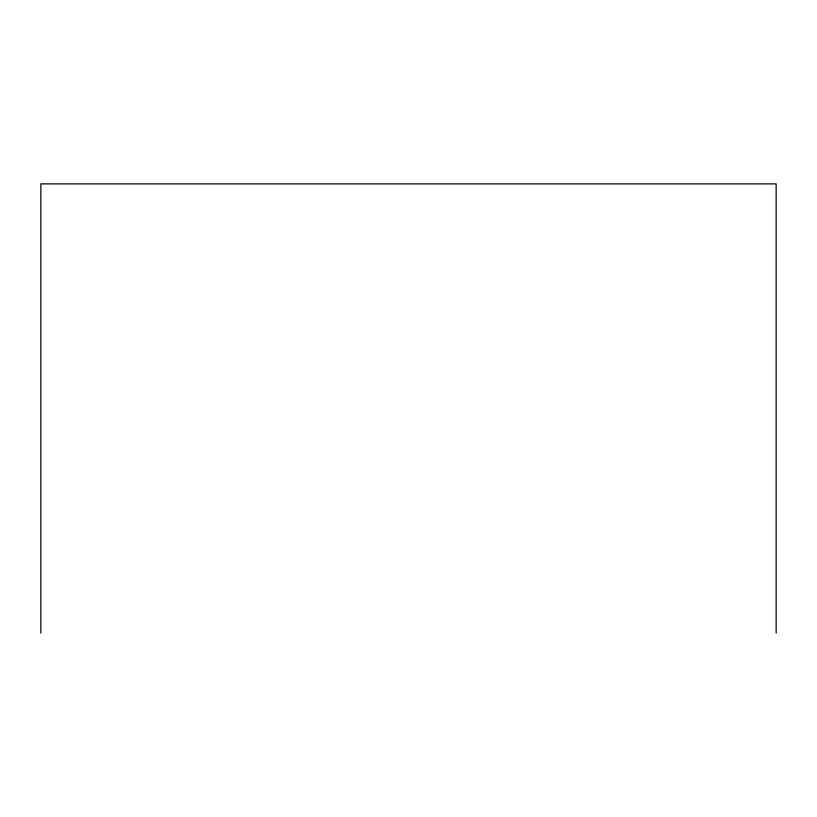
<?xml version="1.0" encoding="UTF-8"?>
<svg xmlns="http://www.w3.org/2000/svg" width="817" height="817" viewBox="0 0 817 817"><rect width="100%" height="100%" fill="white"/><g stroke="black" fill="none" stroke-linecap="round" stroke-linejoin="round"><path stroke-width="1.23" d="M776.15 633.124L776.15 183.876L40.85 183.876L40.85 633.124"/></g></svg>
